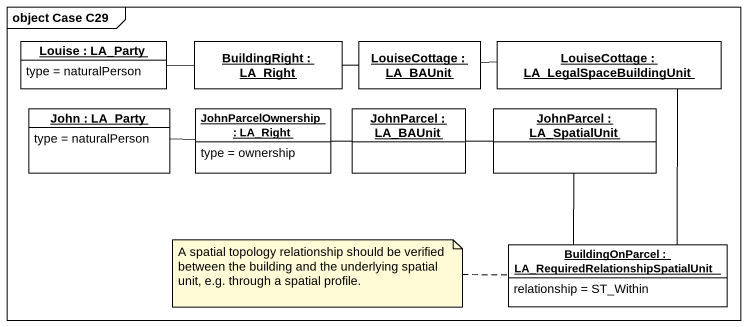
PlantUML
@startuml
mainframe object Case C29
hide circle
hide empty members
object "Louise : LA_Party" as Louise #FFFFFF {
  type = naturalPerson
}
object "BuildingRight : LA_Right" as BuildingRight #FFFFFF
object "LouiseCottage : LA_BAUnit" as LouiseCottage #FFFFFF
object "LouiseCottage : LA_LegalSpaceBuildingUnit" as LouiseCottage_2 #FFFFFF
object "John : LA_Party" as John #FFFFFF {
  type = naturalPerson
}
object "JohnParcelOwnership : LA_Right" as JohnParcelOwnership #FFFFFF {
  type = ownership
}
object "JohnParcel : LA_BAUnit" as JohnParcel #FFFFFF
object "JohnParcel : LA_SpatialUnit" as JohnParcel_2 #FFFFFF
object "BuildingOnParcel : LA_RequiredRelationshipSpatialUnit" as BuildingOnParcel #FFFFFF {
  relationship = ST_Within
}
BuildingRight -left- Louise
LouiseCottage -left- BuildingRight
LouiseCottage_2 -left- LouiseCottage
JohnParcelOwnership -left- John
JohnParcel -left- JohnParcelOwnership
JohnParcel -right- JohnParcel_2
BuildingOnParcel -up- LouiseCottage_2
BuildingOnParcel -up- JohnParcel_2
note left of BuildingOnParcel : A spatial topology relationship should be verified between the building and the underlying spatial unit, e.g. through a spatial profile.
@enduml
